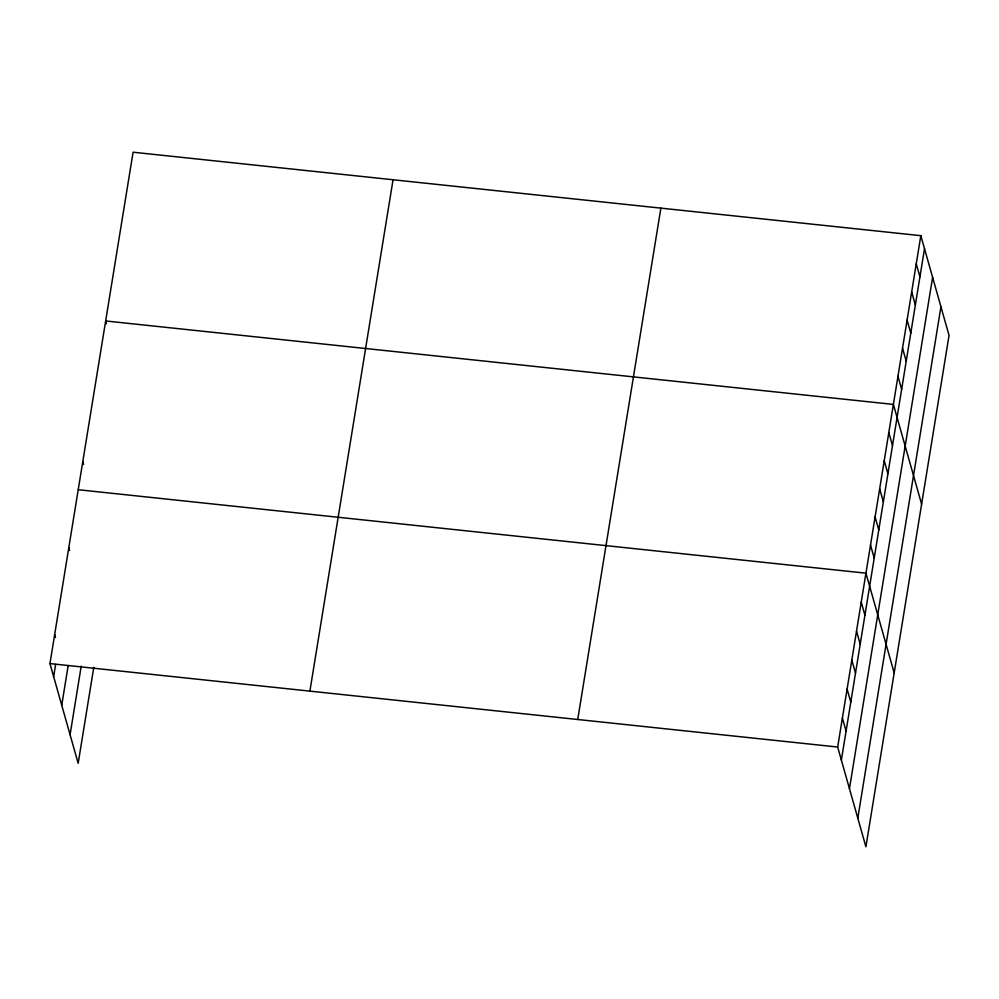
<?xml version="1.0" encoding="UTF-8"?>
<svg xmlns="http://www.w3.org/2000/svg" width="999" height="999" viewBox="0 0 999 999"><rect width="100%" height="100%" fill="white"/><g stroke="black" fill="none" stroke-linecap="round" stroke-linejoin="round"><path stroke-width="1.5" d="M93.794 667.245L78.172 763.323L49.95 663.586L133.092 152.21L920.828 235.677L949.05 335.414L865.908 846.79L837.674 747.04L920.828 235.677M53.634 676.598L55.619 664.397M61.738 705.219L68.182 665.571M70.08 734.702L81.231 666.071M309.902 691.121L393.044 179.758M577.734 719.505L660.876 208.129M841.37 760.064L924.512 248.689M849.462 788.686L932.604 277.31M857.804 818.169L940.946 306.793M78.222 489.722L865.946 573.176L894.18 672.926M49.95 663.586L837.674 747.04M916.258 263.798L919.942 276.823M911.675 291.92L915.359 304.945M907.104 320.055L910.788 333.067M902.534 348.176L906.218 361.201M897.964 376.298L901.647 389.323M921.615 504.17L893.393 404.42L105.657 320.966L106.481 323.863M888.81 432.555L892.494 445.566M884.24 460.676L887.924 473.701M879.669 488.798L883.353 501.823M875.099 516.933L878.783 529.945M870.516 545.054L874.212 558.079M861.238 602.16L864.922 615.172M856.53 631.131L860.214 644.155M851.81 660.114L855.494 673.126M847.102 689.085L850.786 702.11M842.394 718.069L846.078 731.093M82.792 461.588L83.616 464.485M68.794 547.677L69.618 550.561M54.658 634.602L55.482 637.499"/></g></svg>
